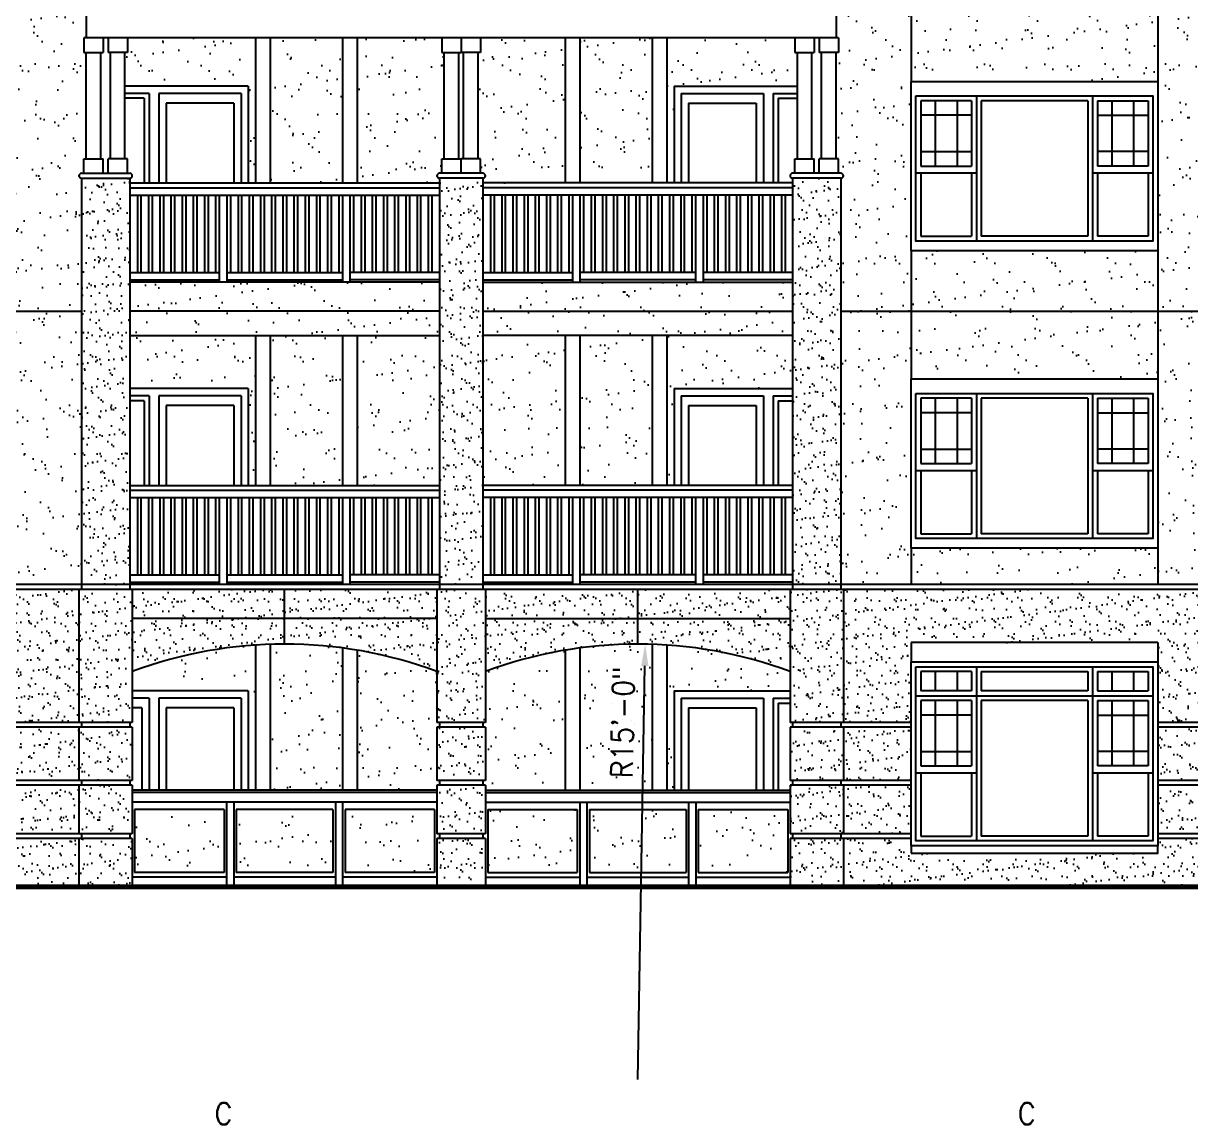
# Model space of a CAD drawing. Header units: inches. Extents: x 495 to 2623, y 393 to 2134.
# Drawn here: x 1364.3 to 1846.9, y 406.7 to 862 of the extents above; entities that cross this region are included whole.
import ezdxf

# ---------------------------------------------------------------- set-up
doc = ezdxf.new("R2010")
doc.units = ezdxf.units.IN
doc.header["$LTSCALE"] = 0.5
doc.header["$MEASUREMENT"] = 0
for name, color, linetype in [('A-ANNO-DIMS', 7, 'Continuous'), ('A-ANNO-NOTE', 7, 'Continuous'), ('A-DOOR', 3, 'Continuous'), ('A-ELEV', 2, 'Continuous'), ('A-ELEV-OTLN', 5, 'Continuous'), ('A-ELEV-PATT', 8, 'Continuous'), ('A-GLAZ-FULL', 3, 'Continuous')]:
    doc.layers.add(name, color=color, linetype=linetype)
doc.styles.add('NOTE', font='romans.shx', dxfattribs={"width": 0.9})
doc.dimstyles.new('STANDARD-96', dxfattribs={"dimscale": 96, "dimtxt": 0.09375, "dimasz": 0.09375, "dimexe": 0.0625, "dimexo": 0.0625, "dimgap": 0.03125, "dimtad": 1, "dimdec": 4, "dimzin": 3, "dimdsep": 46, "dimlunit": 4, "dimtxsty": 'NOTE', "dimcen": 0, "dimadec": 0, "dimazin": 0, "dimtfac": 0.7, "dimtdec": 4, "dimtmove": 2, "dimatfit": 3, "dimfxl": 0, "dimfrac": 1, "dimtolj": 1, "dimtzin": 0, "dimarcsym": 0})

# ---------------------------------------------------------------- blocks, each defined once
blk = doc.blocks.new('*D2')
at = {"layer": 'A-ANNO-DIMS', "color": 0, "lineweight": -2}
blk.add_line((1618.31, 425.35), (1621.22, 596.33), dxfattribs=at)
at = {"layer": 'A-ANNO-DIMS', "color": 0}
blk.add_solid([(1619.72, 596.35), (1622.72, 596.3), (1621.37, 605.33)], dxfattribs=at)
at = {"layer": 'DEFPOINTS', "color": 0}
for p in [(1621.37, 605.33), (1618.31, 425.35)]:
    blk.add_point(p, dxfattribs=at)
at = {"layer": 'A-ANNO-DIMS', "color": 0, "insert": (1612.07, 572.99), "char_height": 9, "attachment_point": 5, "rotation": 89.0248, "style": 'NOTE'}
blk.add_mtext('\\A1;R15\'-0"', dxfattribs=at)

msp = doc.modelspace()

# ---------------------------------------------------------------- hatches: boundary and pattern name
at = {"layer": 'A-ELEV-PATT'}
h = msp.add_hatch(dxfattribs=at)
h.set_pattern_fill('AR-SAND', color=256, scale=8, style=0)
h.paths.add_polyline_path([(1257.30977, 837.9665), (1257.30977, 867.9665), (1221.30977, 867.9665), (1221.30977, 742.9665), (1257.30977, 742.9665), (1257.30977, 767.9665)])
h.paths.add_polyline_path([(1359.30977, 867.9665), (1257.30977, 867.9665), (1257.30977, 837.9665), (1359.30977, 837.9665)])
h.paths.add_polyline_path([(1390.30977, 849.9665), (1389.30977, 849.9665), (1389.30977, 855.9665), (1390.30977, 855.9665), (1390.30977, 867.9665), (1359.30977, 867.9665), (1359.30977, 837.9665), (1359.30977, 767.9665), (1359.30977, 742.9665), (1388.30977, 742.9665), (1388.30977, 797.9665, -1), (1388.30977, 799.9665), (1389.30977, 799.9665), (1389.30977, 805.9665), (1390.30977, 805.9665)])
h.paths.add_polyline_path([(1359.30977, 767.9665), (1257.30977, 767.9665), (1257.30977, 742.9665), (1359.30977, 742.9665)])
h = msp.add_hatch(dxfattribs=at)
h.set_pattern_fill('AR-SAND', color=256, scale=8, style=0)
h.paths.add_polyline_path([(1863.30977, 867.9665), (1833.30977, 867.9665), (1833.30977, 837.9665), (1833.30977, 767.9665), (1833.30977, 742.9665), (1863.30977, 742.9665)])
h.paths.add_polyline_path([(1833.30977, 767.9665), (1731.30977, 767.9665), (1731.30977, 742.9665), (1833.30977, 742.9665)])
h.paths.add_polyline_path([(1731.30977, 767.9665), (1731.30977, 837.9665), (1731.30977, 867.9665), (1700.30977, 867.9665), (1700.30977, 855.9665), (1701.30977, 855.9665), (1701.30977, 849.9665), (1700.30977, 849.9665), (1700.30977, 805.9665), (1701.30977, 805.9665), (1701.30977, 799.9665), (1702.30977, 799.9665, -1), (1702.30977, 797.9665), (1702.30977, 742.9665), (1731.30977, 742.9665)])
h.paths.add_polyline_path([(1833.30977, 867.9665), (1731.30977, 867.9665), (1731.30977, 837.9665), (1833.30977, 837.9665)])
h = msp.add_hatch(dxfattribs=at)
h.set_pattern_fill('AR-SAND', color=256, scale=8, style=0)
h.paths.add_polyline_path([(1460.30977, 855.9665), (1407.30977, 855.9665), (1407.30977, 849.9665), (1406.30977, 849.9665), (1406.30977, 835.9665), (1457.30977, 835.9665), (1457.30977, 795.9665), (1460.30977, 795.9665)])
h.paths.add_polyline_path([(1496.30977, 855.9665), (1466.30977, 855.9665), (1466.30977, 795.9665), (1496.30977, 795.9665)])
h.paths.add_polyline_path([(1538.30977, 849.9665), (1537.30977, 849.9665), (1537.30977, 855.9665), (1502.30977, 855.9665), (1502.30977, 795.9665), (1536.30977, 795.9665), (1536.30977, 797.9665, -1), (1536.30977, 799.9665), (1537.30977, 799.9665), (1537.30977, 805.9665), (1538.30977, 805.9665)])
h = msp.add_hatch(dxfattribs=at)
h.set_pattern_fill('AR-SAND', color=256, scale=8, style=0)
h.paths.add_polyline_path([(1588.30977, 855.9665), (1553.30977, 855.9665), (1553.30977, 849.9665), (1552.30977, 849.9665), (1552.30977, 805.9665), (1553.30977, 805.9665), (1553.30977, 799.9665), (1554.30977, 799.9665, -1), (1554.30977, 797.9665), (1554.30977, 795.9665), (1588.30977, 795.9665)])
h.paths.add_polyline_path([(1624.30977, 855.9665), (1594.30977, 855.9665), (1594.30977, 795.9665), (1624.30977, 795.9665)])
h.paths.add_polyline_path([(1683.30977, 855.9665), (1630.30977, 855.9665), (1630.30977, 795.9665), (1633.30977, 795.9665), (1633.30977, 835.9665), (1684.30977, 835.9665), (1684.30977, 849.9665), (1683.30977, 849.9665)])
h = msp.add_hatch(dxfattribs=at)
h.set_pattern_fill('AR-SAND', color=256, scale=4, style=0)
h.paths.add_polyline_path([(1408.30977, 797.9665), (1388.30977, 797.9665), (1388.30977, 629.9665), (1408.30977, 629.9665)])
h = msp.add_hatch(dxfattribs=at)
h.set_pattern_fill('AR-SAND', color=256, scale=4, style=0)
h.paths.add_polyline_path([(1554.30977, 797.9665), (1536.30977, 797.9665), (1536.30977, 629.9665), (1554.30977, 629.9665)])
h = msp.add_hatch(dxfattribs=at)
h.set_pattern_fill('AR-SAND', color=256, scale=4, style=0)
h.paths.add_polyline_path([(1702.30977, 797.9665), (1682.30977, 797.9665), (1682.30977, 629.9665), (1702.30977, 629.9665)])
h = msp.add_hatch(dxfattribs=at)
h.set_pattern_fill('AR-SAND', color=256, scale=8, style=0)
h.paths.add_polyline_path([(1536.30977, 742.9665), (1408.30977, 742.9665), (1408.30977, 732.9665), (1536.30977, 732.9665)])
h.paths.add_polyline_path([(1536.30977, 754.9665), (1408.30977, 754.9665), (1408.30977, 742.9665), (1536.30977, 742.9665)])
h = msp.add_hatch(dxfattribs=at)
h.set_pattern_fill('AR-SAND', color=256, scale=8, style=0)
h.paths.add_polyline_path([(1682.30977, 742.9665), (1554.30977, 742.9665), (1554.30977, 732.9665), (1682.30977, 732.9665)])
h.paths.add_polyline_path([(1682.30977, 754.9665), (1554.30977, 754.9665), (1554.30977, 742.9665), (1682.30977, 742.9665)])
h = msp.add_hatch(dxfattribs=at)
h.set_pattern_fill('AR-SAND', color=256, scale=8, style=0)
h.paths.add_polyline_path([(1257.30977, 742.9665), (1221.30977, 742.9665), (1221.30977, 644.9665), (1235.30977, 644.9665, -1), (1235.30977, 640.9665), (1235.30977, 629.9665), (1257.30977, 629.9665), (1257.30977, 644.9665), (1257.30977, 714.9665)])
h.paths.add_polyline_path([(1359.30977, 742.9665), (1257.30977, 742.9665), (1257.30977, 714.9665), (1359.30977, 714.9665)])
h.paths.add_polyline_path([(1359.30977, 644.9665), (1257.30977, 644.9665), (1257.30977, 629.9665), (1359.30977, 629.9665)])
h.paths.add_polyline_path([(1388.30977, 742.9665), (1359.30977, 742.9665), (1359.30977, 714.9665), (1359.30977, 644.9665), (1359.30977, 629.9665), (1388.30977, 629.9665)])
h = msp.add_hatch(dxfattribs=at)
h.set_pattern_fill('AR-SAND', color=256, scale=8, style=0)
h.paths.add_polyline_path([(1731.30977, 714.9665), (1731.30977, 742.9665), (1702.30977, 742.9665), (1702.30977, 629.9665), (1731.30977, 629.9665), (1731.30977, 644.9665)])
h.paths.add_polyline_path([(1833.30977, 644.9665), (1731.30977, 644.9665), (1731.30977, 629.9665), (1833.30977, 629.9665)])
h.paths.add_polyline_path([(1833.30977, 742.9665), (1731.30977, 742.9665), (1731.30977, 714.9665), (1833.30977, 714.9665)])
h.paths.add_polyline_path([(1863.30977, 742.9665), (1833.30977, 742.9665), (1833.30977, 714.9665), (1833.30977, 644.9665), (1833.30977, 629.9665), (1855.30977, 629.9665), (1855.30977, 640.9665, -1), (1855.30977, 644.9665), (1863.30977, 644.9665)])
h = msp.add_hatch(dxfattribs=at)
h.set_pattern_fill('AR-SAND', color=256, scale=8, style=0)
h.paths.add_polyline_path([(1460.30977, 732.9665), (1408.30977, 732.9665), (1408.30977, 710.9665), (1457.30977, 710.9665), (1457.30977, 670.9665), (1460.30977, 670.9665)])
h = msp.add_hatch(dxfattribs=at)
h.set_pattern_fill('AR-SAND', color=256, scale=8, style=0)
h.paths.add_polyline_path([(1496.30977, 732.9665), (1466.30977, 732.9665), (1466.30977, 670.9665), (1496.30977, 670.9665)])
h.paths.add_polyline_path([(1536.30977, 732.9665), (1502.30977, 732.9665), (1502.30977, 670.9665), (1536.30977, 670.9665)])
h = msp.add_hatch(dxfattribs=at)
h.set_pattern_fill('AR-SAND', color=256, scale=8, style=0)
h.paths.add_polyline_path([(1588.30977, 732.9665), (1554.30977, 732.9665), (1554.30977, 670.9665), (1588.30977, 670.9665)])
h.paths.add_polyline_path([(1624.30977, 732.9665), (1594.30977, 732.9665), (1594.30977, 670.9665), (1624.30977, 670.9665)])
h.paths.add_polyline_path([(1682.30977, 732.9665), (1630.30977, 732.9665), (1630.30977, 670.9665), (1633.30977, 670.9665), (1633.30977, 710.9665), (1682.30977, 710.9665)])
h = msp.add_hatch(dxfattribs=at)
h.set_pattern_fill('AR-SAND', color=256, scale=4, style=0)
h.paths.add_polyline_path([(1387.30977, 524.9665), (1359.30977, 524.9665), (1359.30977, 521.9665), (1359.30977, 518.9665), (1257.30977, 518.9665), (1257.30977, 521.9665), (1257.30977, 524.9665), (1235.30977, 524.9665), (1235.30977, 504.9665), (1387.30977, 504.9665)])
h.paths.add_polyline_path([(1257.30977, 546.9665), (1235.30977, 546.9665), (1235.30977, 526.9665), (1257.30977, 526.9665)])
h.paths.add_polyline_path([(1257.30977, 570.9665), (1235.30977, 570.9665), (1235.30977, 548.9665), (1257.30977, 548.9665)])
h.paths.add_polyline_path([(1257.30977, 597.9665), (1257.30977, 605.9665), (1359.30977, 605.9665), (1359.30977, 597.9665), (1359.30977, 572.9665), (1387.30977, 572.9665), (1387.30977, 627.9665), (1235.30977, 627.9665), (1235.30977, 572.9665), (1257.30977, 572.9665)])
h.paths.add_polyline_path([(1387.30977, 570.9665), (1359.30977, 570.9665), (1359.30977, 548.9665), (1387.30977, 548.9665)])
h.paths.add_polyline_path([(1387.30977, 546.9665), (1359.30977, 546.9665), (1359.30977, 526.9665), (1387.30977, 526.9665)])
h = msp.add_hatch(dxfattribs=at)
h.set_pattern_fill('AR-SAND', color=256, scale=4, style=0)
h.paths.add_polyline_path([(1409.30977, 627.9665), (1387.30977, 627.9665), (1387.30977, 572.9665), (1409.30977, 572.9665)])
h.paths.add_polyline_path([(1409.30977, 570.9665), (1387.30977, 570.9665), (1387.30977, 548.9665), (1409.30977, 548.9665)])
h.paths.add_polyline_path([(1409.30977, 546.9665), (1387.30977, 546.9665), (1387.30977, 526.9665), (1409.30977, 526.9665)])
h.paths.add_polyline_path([(1409.30977, 524.9665), (1387.30977, 524.9665), (1387.30977, 504.9665), (1409.30977, 504.9665)])
h = msp.add_hatch(dxfattribs=at)
h.set_pattern_fill('AR-SAND', color=256, scale=4, style=0)
h.paths.add_polyline_path([(1535.30977, 627.9665), (1472.30977, 627.9665), (1472.30977, 615.9665), (1535.30977, 615.9665)])
h.paths.add_polyline_path([(1535.30977, 615.9665), (1472.30977, 615.9665), (1472.30977, 605.35156, -0.089631654), (1535.30977, 593.9665)])
h.paths.add_polyline_path([(1472.30977, 615.9665), (1409.30977, 615.9665), (1409.30977, 593.9665, -0.089631654), (1472.30977, 605.35156)])
h.paths.add_polyline_path([(1472.30977, 627.9665), (1409.30977, 627.9665), (1409.30977, 615.9665), (1472.30977, 615.9665)])
h = msp.add_hatch(dxfattribs=at)
h.set_pattern_fill('AR-SAND', color=256, scale=4, style=0)
h.paths.add_polyline_path([(1555.30977, 627.9665), (1535.30977, 627.9665), (1535.30977, 572.9665), (1555.30977, 572.9665)])
h.paths.add_polyline_path([(1555.30977, 570.9665), (1535.30977, 570.9665), (1535.30977, 548.9665), (1555.30977, 548.9665)])
h.paths.add_polyline_path([(1555.30977, 546.9665), (1535.30977, 546.9665), (1535.30977, 526.9665), (1555.30977, 526.9665)])
h.paths.add_polyline_path([(1555.30977, 524.9665), (1535.30977, 524.9665), (1535.30977, 504.9665), (1555.30977, 504.9665)])
h = msp.add_hatch(dxfattribs=at)
h.set_pattern_fill('AR-SAND', color=256, scale=4, style=0)
h.paths.add_polyline_path([(1681.30977, 615.9665), (1618.30977, 615.9665), (1618.30977, 605.35156, -0.089631654), (1681.30977, 593.9665)])
h.paths.add_polyline_path([(1681.30977, 627.9665), (1618.30977, 627.9665), (1618.30977, 615.9665), (1681.30977, 615.9665)])
h.paths.add_polyline_path([(1618.30977, 627.9665), (1555.30977, 627.9665), (1555.30977, 615.9665), (1618.30977, 615.9665)])
h.paths.add_polyline_path([(1618.30977, 615.9665), (1555.30977, 615.9665), (1555.30977, 593.9665, -0.089631654), (1618.30977, 605.35156)])
h = msp.add_hatch(dxfattribs=at)
h.set_pattern_fill('AR-SAND', color=256, scale=4, style=0)
h.paths.add_polyline_path([(1703.30977, 627.9665), (1681.30977, 627.9665), (1681.30977, 572.9665), (1703.30977, 572.9665)])
h.paths.add_polyline_path([(1703.30977, 570.9665), (1681.30977, 570.9665), (1681.30977, 548.9665), (1703.30977, 548.9665)])
h.paths.add_polyline_path([(1703.30977, 546.9665), (1681.30977, 546.9665), (1681.30977, 526.9665), (1703.30977, 526.9665)])
h.paths.add_polyline_path([(1703.30977, 524.9665), (1681.30977, 524.9665), (1681.30977, 504.9665), (1703.30977, 504.9665)])
h = msp.add_hatch(dxfattribs=at)
h.set_pattern_fill('AR-SAND', color=256, scale=4, style=0)
h.paths.add_polyline_path([(1855.30977, 524.9665), (1833.30977, 524.9665), (1833.30977, 521.9665), (1833.30977, 518.9665), (1731.30977, 518.9665), (1731.30977, 521.9665), (1731.30977, 524.9665), (1703.30977, 524.9665), (1703.30977, 504.9665), (1855.30977, 504.9665)])
h.paths.add_polyline_path([(1855.30977, 546.9665), (1833.30977, 546.9665), (1833.30977, 526.9665), (1855.30977, 526.9665)])
h.paths.add_polyline_path([(1855.30977, 570.9665), (1833.30977, 570.9665), (1833.30977, 548.9665), (1855.30977, 548.9665)])
h.paths.add_polyline_path([(1855.30977, 627.9665), (1703.30977, 627.9665), (1703.30977, 572.9665), (1731.30977, 572.9665), (1731.30977, 597.9665), (1731.30977, 605.9665), (1833.30977, 605.9665), (1833.30977, 597.9665), (1833.30977, 572.9665), (1855.30977, 572.9665)])
h.paths.add_polyline_path([(1731.30977, 570.9665), (1703.30977, 570.9665), (1703.30977, 548.9665), (1731.30977, 548.9665)])
h.paths.add_polyline_path([(1731.30977, 546.9665), (1703.30977, 546.9665), (1703.30977, 526.9665), (1731.30977, 526.9665)])
h = msp.add_hatch(dxfattribs=at)
h.set_pattern_fill('AR-SAND', color=256, scale=8, style=0)
h.paths.add_polyline_path([(1460.30977, 604.95111, 0.072842163), (1409.30977, 593.9665), (1409.30977, 585.9665), (1457.30977, 585.9665), (1457.30977, 544.9665), (1460.30977, 544.9665)])
h = msp.add_hatch(dxfattribs=at)
h.set_pattern_fill('AR-SAND', color=256, scale=8, style=0)
h.paths.add_polyline_path([(1496.30977, 603.74438, 0.04179208), (1466.30977, 605.25153), (1466.30977, 544.9665), (1496.30977, 544.9665)])
h.paths.add_polyline_path([(1535.30977, 593.9665, 0.047566582), (1502.30977, 602.83395), (1502.30977, 544.9665), (1535.30977, 544.9665), (1535.30977, 546.9665), (1536.30977, 546.9665), (1536.30977, 548.9665), (1535.30977, 548.9665), (1535.30977, 570.9665), (1536.30977, 570.9665), (1536.30977, 572.9665), (1535.30977, 572.9665)])
h = msp.add_hatch(dxfattribs=at)
h.set_pattern_fill('AR-SAND', color=256, scale=8, style=0)
h.paths.add_polyline_path([(1588.30977, 602.83395, 0.047566582), (1555.30977, 593.9665), (1555.30977, 572.9665), (1554.30977, 572.9665), (1554.30977, 570.9665), (1555.30977, 570.9665), (1555.30977, 548.9665), (1554.30977, 548.9665), (1554.30977, 546.9665), (1555.30977, 546.9665), (1555.30977, 544.9665), (1588.30977, 544.9665)])
h.paths.add_polyline_path([(1624.30977, 605.25153, 0.04179208), (1594.30977, 603.74438), (1594.30977, 544.9665), (1624.30977, 544.9665)])
h.paths.add_polyline_path([(1681.30977, 593.9665, 0.072842163), (1630.30977, 604.95111), (1630.30977, 544.9665), (1633.30977, 544.9665), (1633.30977, 585.9665), (1681.30977, 585.9665)])
h.paths.add_polyline_path([(1604.01829, 546.76656), (1604.91544, 599.47321), (1620.12753, 599.21428), (1619.23037, 546.50762)], flags=24)
h = msp.add_hatch(dxfattribs=at)
h.set_pattern_fill('AR-SAND', color=256, scale=8, style=0)
h.paths.add_polyline_path([(1534.30977, 536.9665), (1497.30977, 536.9665), (1497.30977, 510.9665), (1534.30977, 510.9665)])
h.paths.add_polyline_path([(1492.30977, 536.9665), (1452.30977, 536.9665), (1452.30977, 510.9665), (1492.30977, 510.9665)])
h.paths.add_polyline_path([(1447.30977, 536.9665), (1410.30977, 536.9665), (1410.30977, 510.9665), (1447.30977, 510.9665)])
h = msp.add_hatch(dxfattribs=at)
h.set_pattern_fill('AR-SAND', color=256, scale=8, style=0)
h.paths.add_polyline_path([(1593.30977, 536.9665), (1556.30977, 536.9665), (1556.30977, 510.9665), (1593.30977, 510.9665)])
h.paths.add_polyline_path([(1638.30977, 536.9665), (1598.30977, 536.9665), (1598.30977, 510.9665), (1638.30977, 510.9665)])
h.paths.add_polyline_path([(1680.30977, 536.9665), (1643.30977, 536.9665), (1643.30977, 510.9665), (1680.30977, 510.9665)])

# ---------------------------------------------------------------- linework, layer by layer
at = {"layer": 'A-DOOR'}
for p, q in [((1457.30977, 835.9665), (1406.30977, 835.9665)), ((1457.30977, 835.9665), (1457.30977, 795.9665)), ((1633.30977, 835.9665), (1633.30977, 795.9665)), ((1633.30977, 835.9665), (1684.30977, 835.9665)), ((1416.30977, 832.9665), (1406.30977, 832.9665)), ((1414.30977, 830.9665), (1406.30977, 830.9665)), ((1414.30977, 830.9665), (1414.30977, 795.9665)), ((1416.30977, 832.9665), (1416.30977, 795.9665)), ((1454.30977, 832.9665), (1420.30977, 832.9665)), ((1420.30977, 832.9665), (1420.30977, 795.9665)), ((1454.30977, 832.9665), (1454.30977, 795.9665)), ((1636.30977, 832.9665), (1636.30977, 795.9665)), ((1636.30977, 832.9665), (1670.30977, 832.9665)), ((1670.30977, 832.9665), (1670.30977, 795.9665)), ((1674.30977, 832.9665), (1684.30977, 832.9665)), ((1674.30977, 832.9665), (1674.30977, 795.9665)), ((1676.30977, 830.9665), (1676.30977, 795.9665)), ((1676.30977, 830.9665), (1684.30977, 830.9665)), ((1451.30977, 828.9665), (1423.30977, 828.9665)), ((1423.30977, 828.9665), (1423.30977, 795.9665)), ((1451.30977, 828.9665), (1451.30977, 795.9665)), ((1639.30977, 828.9665), (1639.30977, 795.9665)), ((1639.30977, 828.9665), (1667.30977, 828.9665)), ((1667.30977, 828.9665), (1667.30977, 795.9665)), ((1457.30977, 710.9665), (1408.30977, 710.9665)), ((1457.30977, 710.9665), (1457.30977, 670.9665)), ((1633.30977, 710.9665), (1682.30977, 710.9665)), ((1633.30977, 710.9665), (1633.30977, 670.9665)), ((1416.30977, 707.9665), (1408.30977, 707.9665)), ((1414.30977, 705.9665), (1408.30977, 705.9665)), ((1414.30977, 705.9665), (1414.30977, 670.9665)), ((1416.30977, 707.9665), (1416.30977, 670.9665)), ((1420.30977, 707.9665), (1420.30977, 670.9665)), ((1454.30977, 707.9665), (1420.30977, 707.9665)), ((1454.30977, 707.9665), (1454.30977, 670.9665)), ((1636.30977, 707.9665), (1670.30977, 707.9665)), ((1636.30977, 707.9665), (1636.30977, 670.9665)), ((1670.30977, 707.9665), (1670.30977, 670.9665)), ((1674.30977, 707.9665), (1674.30977, 670.9665)), ((1674.30977, 707.9665), (1682.30977, 707.9665)), ((1676.30977, 705.9665), (1682.30977, 705.9665)), ((1676.30977, 705.9665), (1676.30977, 670.9665)), ((1423.30977, 703.9665), (1423.30977, 670.9665)), ((1451.30977, 703.9665), (1423.30977, 703.9665)), ((1451.30977, 703.9665), (1451.30977, 670.9665)), ((1639.30977, 703.9665), (1667.30977, 703.9665)), ((1639.30977, 703.9665), (1639.30977, 670.9665)), ((1667.30977, 703.9665), (1667.30977, 670.9665)), ((1457.30977, 585.9665), (1409.30977, 585.9665)), ((1457.30977, 585.9665), (1457.30977, 544.9665)), ((1633.30977, 585.9665), (1633.30977, 544.9665)), ((1633.30977, 585.9665), (1681.30977, 585.9665)), ((1416.30977, 582.9665), (1409.30977, 582.9665)), ((1416.30977, 582.9665), (1416.30977, 544.9665)), ((1454.30977, 582.9665), (1420.30977, 582.9665)), ((1420.30977, 582.9665), (1420.30977, 544.9665)), ((1454.30977, 582.9665), (1454.30977, 544.9665)), ((1636.30977, 582.9665), (1636.30977, 544.9665)), ((1636.30977, 582.9665), (1670.30977, 582.9665)), ((1670.30977, 582.9665), (1670.30977, 544.9665)), ((1674.30977, 582.9665), (1681.30977, 582.9665)), ((1674.30977, 582.9665), (1674.30977, 544.9665)), ((1676.30977, 580.9665), (1676.30977, 544.9665)), ((1676.30977, 580.9665), (1681.30977, 580.9665)), ((1413.30977, 578.9665), (1409.30977, 578.9665)), ((1413.30977, 578.9665), (1413.30977, 544.9665)), ((1451.30977, 578.9665), (1423.30977, 578.9665)), ((1423.30977, 578.9665), (1423.30977, 544.9665)), ((1451.30977, 578.9665), (1451.30977, 544.9665)), ((1639.30977, 578.9665), (1639.30977, 544.9665)), ((1639.30977, 578.9665), (1667.30977, 578.9665)), ((1667.30977, 578.9665), (1667.30977, 544.9665))]:
    msp.add_line(p, q, dxfattribs=at)
at = {"layer": 'A-ELEV'}
for p, q in [((1731.30977, 888.9665), (1731.30977, 837.9665)), ((1833.30977, 888.9665), (1833.30977, 837.9665)), ((1390.30977, 867.9665), (1390.30977, 855.9665)), ((1700.30977, 867.9665), (1700.30977, 855.9665)), ((1701.30977, 855.9665), (1389.30977, 855.9665)), ((1389.30977, 855.9665), (1389.30977, 849.9665)), ((1397.30977, 855.9665), (1397.30977, 849.9665)), ((1399.30977, 855.9665), (1399.30977, 849.9665)), ((1407.30977, 855.9665), (1407.30977, 849.9665)), ((1460.30977, 855.9665), (1460.30977, 795.9665)), ((1466.30977, 855.9665), (1466.30977, 795.9665)), ((1496.30977, 855.9665), (1496.30977, 795.9665)), ((1502.30977, 855.9665), (1502.30977, 795.9665)), ((1537.30977, 855.9665), (1537.30977, 849.9665)), ((1545.30977, 855.9665), (1545.30977, 849.9665)), ((1545.30977, 855.9665), (1545.30977, 849.9665)), ((1553.30977, 855.9665), (1553.30977, 849.9665)), ((1588.30977, 855.9665), (1588.30977, 795.9665)), ((1594.30977, 855.9665), (1594.30977, 795.9665)), ((1624.30977, 855.9665), (1624.30977, 795.9665)), ((1630.30977, 855.9665), (1630.30977, 795.9665)), ((1683.30977, 855.9665), (1683.30977, 849.9665)), ((1691.30977, 855.9665), (1691.30977, 849.9665)), ((1693.30977, 855.9665), (1693.30977, 849.9665)), ((1701.30977, 855.9665), (1701.30977, 849.9665)), ((1389.30977, 849.9665), (1397.30977, 849.9665)), ((1390.30977, 805.9665), (1390.30977, 849.9665)), ((1396.30977, 805.9665), (1396.30977, 849.9665)), ((1407.30977, 849.9665), (1399.30977, 849.9665)), ((1400.30977, 805.9665), (1400.30977, 849.9665)), ((1406.30977, 805.9665), (1406.30977, 849.9665)), ((1537.30977, 849.9665), (1545.30977, 849.9665)), ((1538.30977, 805.9665), (1538.30977, 849.9665)), ((1544.30977, 805.9665), (1544.30977, 849.9665)), ((1553.30977, 849.9665), (1545.30977, 849.9665)), ((1546.30977, 805.9665), (1546.30977, 849.9665)), ((1552.30977, 805.9665), (1552.30977, 849.9665)), ((1683.30977, 849.9665), (1691.30977, 849.9665)), ((1684.30977, 805.9665), (1684.30977, 849.9665)), ((1690.30977, 805.9665), (1690.30977, 849.9665)), ((1701.30977, 849.9665), (1693.30977, 849.9665)), ((1694.30977, 805.9665), (1694.30977, 849.9665)), ((1700.30977, 805.9665), (1700.30977, 849.9665)), ((1389.30977, 799.9665), (1389.30977, 805.9665)), ((1389.30977, 805.9665), (1397.30977, 805.9665)), ((1397.30977, 799.9665), (1397.30977, 805.9665)), ((1407.30977, 805.9665), (1399.30977, 805.9665)), ((1399.30977, 799.9665), (1399.30977, 805.9665)), ((1407.30977, 799.9665), (1407.30977, 805.9665)), ((1537.30977, 805.9665), (1545.30977, 805.9665)), ((1537.30977, 799.9665), (1537.30977, 805.9665)), ((1545.30977, 799.9665), (1545.30977, 805.9665)), ((1545.30977, 799.9665), (1545.30977, 805.9665)), ((1553.30977, 805.9665), (1545.30977, 805.9665)), ((1553.30977, 799.9665), (1553.30977, 805.9665)), ((1683.30977, 799.9665), (1683.30977, 805.9665)), ((1683.30977, 805.9665), (1691.30977, 805.9665)), ((1691.30977, 799.9665), (1691.30977, 805.9665)), ((1701.30977, 805.9665), (1693.30977, 805.9665)), ((1693.30977, 799.9665), (1693.30977, 805.9665)), ((1701.30977, 799.9665), (1701.30977, 805.9665)), ((1388.30977, 799.9665), (1408.30977, 799.9665)), ((1388.30977, 797.9665), (1408.30977, 797.9665)), ((1388.30977, 797.9665), (1388.30977, 627.9665)), ((1408.30977, 797.9665), (1408.30977, 627.9665)), ((1554.30977, 799.9665), (1536.30977, 799.9665)), ((1536.30977, 797.9665), (1536.30977, 627.9665)), ((1554.30977, 797.9665), (1536.30977, 797.9665)), ((1554.30977, 797.9665), (1554.30977, 627.9665)), ((1702.30977, 799.9665), (1682.30977, 799.9665)), ((1682.30977, 797.9665), (1682.30977, 627.9665)), ((1702.30977, 797.9665), (1682.30977, 797.9665)), ((1702.30977, 797.9665), (1702.30977, 627.9665)), ((1408.30977, 795.9665), (1536.30977, 795.9665)), ((1408.30977, 793.9665), (1536.30977, 793.9665)), ((1682.30977, 795.9665), (1554.30977, 795.9665)), ((1682.30977, 793.9665), (1554.30977, 793.9665)), ((1408.30977, 790.9665), (1536.30977, 790.9665)), ((1411.43477, 790.9665), (1411.43477, 758.9665)), ((1412.93477, 790.9665), (1412.93477, 758.9665)), ((1416.05977, 790.9665), (1416.05977, 758.9665)), ((1417.55977, 790.9665), (1417.55977, 758.9665)), ((1420.68477, 790.9665), (1420.68477, 758.9665)), ((1422.18477, 790.9665), (1422.18477, 758.9665)), ((1425.30977, 790.9665), (1425.30977, 758.9665)), ((1426.80977, 790.9665), (1426.80977, 758.9665)), ((1429.93477, 790.9665), (1429.93477, 758.9665)), ((1431.43477, 790.9665), (1431.43477, 758.9665)), ((1434.55977, 790.9665), (1434.55977, 758.9665)), ((1436.05977, 790.9665), (1436.05977, 758.9665)), ((1439.18477, 790.9665), (1439.18477, 758.9665)), ((1440.68477, 790.9665), (1440.68477, 758.9665)), ((1443.80977, 790.9665), (1443.80977, 758.9665)), ((1445.30977, 790.9665), (1445.30977, 754.9665)), ((1448.43477, 790.9665), (1448.43477, 754.9665)), ((1449.93477, 790.9665), (1449.93477, 758.9665)), ((1453.05977, 790.9665), (1453.05977, 758.9665)), ((1454.55977, 790.9665), (1454.55977, 758.9665)), ((1457.68477, 790.9665), (1457.68477, 758.9665)), ((1459.18477, 790.9665), (1459.18477, 758.9665)), ((1462.30977, 790.9665), (1462.30977, 758.9665)), ((1463.80977, 790.9665), (1463.80977, 758.9665)), ((1466.93477, 790.9665), (1466.93477, 758.9665)), ((1468.43477, 790.9665), (1468.43477, 758.9665)), ((1471.55977, 790.9665), (1471.55977, 758.9665)), ((1473.05977, 790.9665), (1473.05977, 758.9665)), ((1476.18477, 790.9665), (1476.18477, 758.9665)), ((1477.68477, 790.9665), (1477.68477, 758.9665)), ((1480.80977, 790.9665), (1480.80977, 758.9665)), ((1482.30977, 790.9665), (1482.30977, 758.9665)), ((1485.43477, 790.9665), (1485.43477, 758.9665)), ((1486.93477, 790.9665), (1486.93477, 758.9665)), ((1490.05977, 790.9665), (1490.05977, 758.9665)), ((1491.55977, 790.9665), (1491.55977, 758.9665)), ((1494.68477, 790.9665), (1494.68477, 758.9665)), ((1496.18477, 790.9665), (1496.18477, 754.9665)), ((1499.30977, 790.9665), (1499.30977, 754.9665)), ((1500.80977, 790.9665), (1500.80977, 758.9665)), ((1503.93477, 790.9665), (1503.93477, 758.9665)), ((1505.43477, 790.9665), (1505.43477, 758.9665)), ((1508.55977, 790.9665), (1508.55977, 758.9665)), ((1510.05977, 790.9665), (1510.05977, 758.9665)), ((1513.18477, 790.9665), (1513.18477, 758.9665)), ((1514.68477, 790.9665), (1514.68477, 758.9665)), ((1517.80977, 790.9665), (1517.80977, 758.9665)), ((1519.30977, 790.9665), (1519.30977, 758.9665)), ((1522.43477, 790.9665), (1522.43477, 758.9665)), ((1523.93477, 790.9665), (1523.93477, 758.9665)), ((1527.05977, 790.9665), (1527.05977, 758.9665)), ((1528.55977, 790.9665), (1528.55977, 758.9665)), ((1531.68477, 790.9665), (1531.68477, 758.9665)), ((1533.18477, 790.9665), (1533.18477, 758.9665)), ((1682.30977, 790.9665), (1554.30977, 790.9665)), ((1557.43477, 790.9665), (1557.43477, 758.9665)), ((1558.93477, 790.9665), (1558.93477, 758.9665)), ((1562.05977, 790.9665), (1562.05977, 758.9665)), ((1563.55977, 790.9665), (1563.55977, 758.9665)), ((1566.68477, 790.9665), (1566.68477, 758.9665)), ((1568.18477, 790.9665), (1568.18477, 758.9665)), ((1571.30977, 790.9665), (1571.30977, 758.9665)), ((1572.80977, 790.9665), (1572.80977, 758.9665)), ((1575.93477, 790.9665), (1575.93477, 758.9665)), ((1577.43477, 790.9665), (1577.43477, 758.9665)), ((1580.55977, 790.9665), (1580.55977, 758.9665)), ((1582.05977, 790.9665), (1582.05977, 758.9665)), ((1585.18477, 790.9665), (1585.18477, 758.9665)), ((1586.68477, 790.9665), (1586.68477, 758.9665)), ((1589.80977, 790.9665), (1589.80977, 758.9665)), ((1591.30977, 790.9665), (1591.30977, 754.9665)), ((1594.43477, 790.9665), (1594.43477, 754.9665)), ((1595.93477, 790.9665), (1595.93477, 758.9665)), ((1599.05977, 790.9665), (1599.05977, 758.9665)), ((1600.55977, 790.9665), (1600.55977, 758.9665)), ((1603.68477, 790.9665), (1603.68477, 758.9665)), ((1605.18477, 790.9665), (1605.18477, 758.9665)), ((1608.30977, 790.9665), (1608.30977, 758.9665)), ((1609.80977, 790.9665), (1609.80977, 758.9665)), ((1612.93477, 790.9665), (1612.93477, 758.9665)), ((1614.43477, 790.9665), (1614.43477, 758.9665)), ((1617.55977, 790.9665), (1617.55977, 758.9665)), ((1619.05977, 790.9665), (1619.05977, 758.9665)), ((1622.18477, 790.9665), (1622.18477, 758.9665)), ((1623.68477, 790.9665), (1623.68477, 758.9665)), ((1626.80977, 790.9665), (1626.80977, 758.9665)), ((1628.30977, 790.9665), (1628.30977, 758.9665)), ((1631.43477, 790.9665), (1631.43477, 758.9665)), ((1632.93477, 790.9665), (1632.93477, 758.9665)), ((1636.05977, 790.9665), (1636.05977, 758.9665)), ((1637.55977, 790.9665), (1637.55977, 758.9665)), ((1640.68477, 790.9665), (1640.68477, 758.9665)), ((1642.18477, 790.9665), (1642.18477, 754.9665)), ((1645.30977, 790.9665), (1645.30977, 754.9665)), ((1646.80977, 790.9665), (1646.80977, 758.9665)), ((1649.93477, 790.9665), (1649.93477, 758.9665)), ((1651.43477, 790.9665), (1651.43477, 758.9665)), ((1654.55977, 790.9665), (1654.55977, 758.9665)), ((1656.05977, 790.9665), (1656.05977, 758.9665)), ((1659.18477, 790.9665), (1659.18477, 758.9665)), ((1660.68477, 790.9665), (1660.68477, 758.9665)), ((1663.80977, 790.9665), (1663.80977, 758.9665)), ((1665.30977, 790.9665), (1665.30977, 758.9665)), ((1668.43477, 790.9665), (1668.43477, 758.9665)), ((1669.93477, 790.9665), (1669.93477, 758.9665)), ((1673.05977, 790.9665), (1673.05977, 758.9665)), ((1674.55977, 790.9665), (1674.55977, 758.9665)), ((1677.68477, 790.9665), (1677.68477, 758.9665)), ((1679.18477, 790.9665), (1679.18477, 758.9665)), ((1731.30977, 767.9665), (1731.30977, 714.9665)), ((1833.30977, 767.9665), (1833.30977, 714.9665)), ((1408.30977, 758.9665), (1445.30977, 758.9665)), ((1448.43477, 758.9665), (1496.18477, 758.9665)), ((1536.30977, 758.9665), (1499.30977, 758.9665)), ((1554.30977, 758.9665), (1591.30977, 758.9665)), ((1642.18477, 758.9665), (1594.43477, 758.9665)), ((1682.30977, 758.9665), (1645.30977, 758.9665)), ((1408.30977, 755.9665), (1445.30977, 755.9665)), ((1536.30977, 754.9665), (1408.30977, 754.9665)), ((1448.43477, 755.9665), (1496.18477, 755.9665)), ((1536.30977, 755.9665), (1499.30977, 755.9665)), ((1554.30977, 755.9665), (1591.30977, 755.9665)), ((1554.30977, 754.9665), (1682.30977, 754.9665)), ((1642.18477, 755.9665), (1594.43477, 755.9665)), ((1682.30977, 755.9665), (1645.30977, 755.9665)), ((1221.30977, 742.9665), (1388.30977, 742.9665)), ((1536.30977, 742.9665), (1408.30977, 742.9665)), ((1554.30977, 742.9665), (1682.30977, 742.9665)), ((1702.30977, 742.9665), (1869.30977, 742.9665)), ((1408.30977, 732.9665), (1536.30977, 732.9665)), ((1460.30977, 732.9665), (1460.30977, 670.9665)), ((1466.30977, 732.9665), (1466.30977, 670.9665)), ((1496.30977, 732.9665), (1496.30977, 670.9665)), ((1502.30977, 732.9665), (1502.30977, 670.9665)), ((1682.30977, 732.9665), (1554.30977, 732.9665)), ((1588.30977, 732.9665), (1588.30977, 670.9665)), ((1594.30977, 732.9665), (1594.30977, 670.9665)), ((1624.30977, 732.9665), (1624.30977, 670.9665)), ((1630.30977, 732.9665), (1630.30977, 670.9665)), ((1408.30977, 670.9665), (1536.30977, 670.9665)), ((1682.30977, 670.9665), (1554.30977, 670.9665)), ((1408.30977, 668.9665), (1536.30977, 668.9665)), ((1408.30977, 665.9665), (1536.30977, 665.9665)), ((1411.43477, 665.9665), (1411.43477, 633.9665)), ((1412.93477, 665.9665), (1412.93477, 633.9665)), ((1416.05977, 665.9665), (1416.05977, 633.9665)), ((1417.55977, 665.9665), (1417.55977, 633.9665)), ((1420.68477, 665.9665), (1420.68477, 633.9665)), ((1422.18477, 665.9665), (1422.18477, 633.9665)), ((1425.30977, 665.9665), (1425.30977, 633.9665)), ((1426.80977, 665.9665), (1426.80977, 633.9665)), ((1429.93477, 665.9665), (1429.93477, 633.9665)), ((1431.43477, 665.9665), (1431.43477, 633.9665)), ((1434.55977, 665.9665), (1434.55977, 633.9665)), ((1436.05977, 665.9665), (1436.05977, 633.9665)), ((1439.18477, 665.9665), (1439.18477, 633.9665)), ((1440.68477, 665.9665), (1440.68477, 633.9665)), ((1443.80977, 665.9665), (1443.80977, 633.9665)), ((1445.30977, 665.9665), (1445.30977, 629.9665)), ((1448.43477, 665.9665), (1448.43477, 629.9665)), ((1449.93477, 665.9665), (1449.93477, 633.9665)), ((1453.05977, 665.9665), (1453.05977, 633.9665)), ((1454.55977, 665.9665), (1454.55977, 633.9665)), ((1457.68477, 665.9665), (1457.68477, 633.9665)), ((1459.18477, 665.9665), (1459.18477, 633.9665)), ((1462.30977, 665.9665), (1462.30977, 633.9665)), ((1463.80977, 665.9665), (1463.80977, 633.9665)), ((1466.93477, 665.9665), (1466.93477, 633.9665)), ((1468.43477, 665.9665), (1468.43477, 633.9665)), ((1471.55977, 665.9665), (1471.55977, 633.9665)), ((1473.05977, 665.9665), (1473.05977, 633.9665)), ((1476.18477, 665.9665), (1476.18477, 633.9665)), ((1477.68477, 665.9665), (1477.68477, 633.9665)), ((1480.80977, 665.9665), (1480.80977, 633.9665)), ((1482.30977, 665.9665), (1482.30977, 633.9665)), ((1485.43477, 665.9665), (1485.43477, 633.9665)), ((1486.93477, 665.9665), (1486.93477, 633.9665)), ((1490.05977, 665.9665), (1490.05977, 633.9665)), ((1491.55977, 665.9665), (1491.55977, 633.9665)), ((1494.68477, 665.9665), (1494.68477, 633.9665)), ((1496.18477, 665.9665), (1496.18477, 629.9665)), ((1499.30977, 665.9665), (1499.30977, 629.9665)), ((1500.80977, 665.9665), (1500.80977, 633.9665)), ((1503.93477, 665.9665), (1503.93477, 633.9665)), ((1505.43477, 665.9665), (1505.43477, 633.9665)), ((1508.55977, 665.9665), (1508.55977, 633.9665)), ((1510.05977, 665.9665), (1510.05977, 633.9665)), ((1513.18477, 665.9665), (1513.18477, 633.9665)), ((1514.68477, 665.9665), (1514.68477, 633.9665)), ((1517.80977, 665.9665), (1517.80977, 633.9665)), ((1519.30977, 665.9665), (1519.30977, 633.9665)), ((1522.43477, 665.9665), (1522.43477, 633.9665)), ((1523.93477, 665.9665), (1523.93477, 633.9665)), ((1527.05977, 665.9665), (1527.05977, 633.9665)), ((1528.55977, 665.9665), (1528.55977, 633.9665)), ((1531.68477, 665.9665), (1531.68477, 633.9665)), ((1533.18477, 665.9665), (1533.18477, 633.9665)), ((1682.30977, 668.9665), (1554.30977, 668.9665)), ((1682.30977, 665.9665), (1554.30977, 665.9665)), ((1557.43477, 665.9665), (1557.43477, 633.9665)), ((1558.93477, 665.9665), (1558.93477, 633.9665)), ((1562.05977, 665.9665), (1562.05977, 633.9665)), ((1563.55977, 665.9665), (1563.55977, 633.9665)), ((1566.68477, 665.9665), (1566.68477, 633.9665)), ((1568.18477, 665.9665), (1568.18477, 633.9665)), ((1571.30977, 665.9665), (1571.30977, 633.9665)), ((1572.80977, 665.9665), (1572.80977, 633.9665)), ((1575.93477, 665.9665), (1575.93477, 633.9665)), ((1577.43477, 665.9665), (1577.43477, 633.9665)), ((1580.55977, 665.9665), (1580.55977, 633.9665)), ((1582.05977, 665.9665), (1582.05977, 633.9665)), ((1585.18477, 665.9665), (1585.18477, 633.9665)), ((1586.68477, 665.9665), (1586.68477, 633.9665)), ((1589.80977, 665.9665), (1589.80977, 633.9665)), ((1591.30977, 665.9665), (1591.30977, 629.9665)), ((1594.43477, 665.9665), (1594.43477, 629.9665)), ((1595.93477, 665.9665), (1595.93477, 633.9665)), ((1599.05977, 665.9665), (1599.05977, 633.9665)), ((1600.55977, 665.9665), (1600.55977, 633.9665)), ((1603.68477, 665.9665), (1603.68477, 633.9665)), ((1605.18477, 665.9665), (1605.18477, 633.9665)), ((1608.30977, 665.9665), (1608.30977, 633.9665)), ((1609.80977, 665.9665), (1609.80977, 633.9665)), ((1612.93477, 665.9665), (1612.93477, 633.9665)), ((1614.43477, 665.9665), (1614.43477, 633.9665)), ((1617.55977, 665.9665), (1617.55977, 633.9665)), ((1619.05977, 665.9665), (1619.05977, 633.9665)), ((1622.18477, 665.9665), (1622.18477, 633.9665)), ((1623.68477, 665.9665), (1623.68477, 633.9665)), ((1626.80977, 665.9665), (1626.80977, 633.9665)), ((1628.30977, 665.9665), (1628.30977, 633.9665)), ((1631.43477, 665.9665), (1631.43477, 633.9665)), ((1632.93477, 665.9665), (1632.93477, 633.9665)), ((1636.05977, 665.9665), (1636.05977, 633.9665)), ((1637.55977, 665.9665), (1637.55977, 633.9665)), ((1640.68477, 665.9665), (1640.68477, 633.9665)), ((1642.18477, 665.9665), (1642.18477, 629.9665)), ((1645.30977, 665.9665), (1645.30977, 629.9665)), ((1646.80977, 665.9665), (1646.80977, 633.9665)), ((1649.93477, 665.9665), (1649.93477, 633.9665)), ((1651.43477, 665.9665), (1651.43477, 633.9665)), ((1654.55977, 665.9665), (1654.55977, 633.9665)), ((1656.05977, 665.9665), (1656.05977, 633.9665)), ((1659.18477, 665.9665), (1659.18477, 633.9665)), ((1660.68477, 665.9665), (1660.68477, 633.9665)), ((1663.80977, 665.9665), (1663.80977, 633.9665)), ((1665.30977, 665.9665), (1665.30977, 633.9665)), ((1668.43477, 665.9665), (1668.43477, 633.9665)), ((1669.93477, 665.9665), (1669.93477, 633.9665)), ((1673.05977, 665.9665), (1673.05977, 633.9665)), ((1674.55977, 665.9665), (1674.55977, 633.9665)), ((1677.68477, 665.9665), (1677.68477, 633.9665)), ((1679.18477, 665.9665), (1679.18477, 633.9665)), ((1731.30977, 644.9665), (1731.30977, 629.9665)), ((1833.30977, 644.9665), (1833.30977, 629.9665)), ((1408.30977, 633.9665), (1445.30977, 633.9665)), ((1448.43477, 633.9665), (1496.18477, 633.9665)), ((1536.30977, 633.9665), (1499.30977, 633.9665)), ((1554.30977, 633.9665), (1591.30977, 633.9665)), ((1642.18477, 633.9665), (1594.43477, 633.9665)), ((1682.30977, 633.9665), (1645.30977, 633.9665)), ((1871.30977, 627.9665), (1219.30977, 627.9665)), ((1871.30977, 629.9665), (1235.30977, 629.9665)), ((1387.30977, 627.9665), (1387.30977, 572.9665)), ((1408.30977, 630.9665), (1445.30977, 630.9665)), ((1409.30977, 627.9665), (1409.30977, 572.9665)), ((1448.43477, 630.9665), (1496.18477, 630.9665)), ((1472.30977, 605.35156), (1472.30977, 627.9665)), ((1536.30977, 630.9665), (1499.30977, 630.9665)), ((1535.30977, 627.9665), (1535.30977, 572.9665)), ((1554.30977, 630.9665), (1591.30977, 630.9665)), ((1555.30977, 627.9665), (1555.30977, 572.9665)), ((1642.18477, 630.9665), (1594.43477, 630.9665)), ((1618.30977, 605.35156), (1618.30977, 627.9665)), ((1682.30977, 630.9665), (1645.30977, 630.9665)), ((1681.30977, 627.9665), (1681.30977, 572.9665)), ((1703.30977, 627.9665), (1703.30977, 572.9665)), ((1535.30977, 615.9665), (1409.30977, 615.9665)), ((1555.30977, 615.9665), (1681.30977, 615.9665)), ((1460.30977, 604.95111), (1460.30977, 544.9665)), ((1466.30977, 605.25153), (1466.30977, 544.9665)), ((1496.30977, 603.74438), (1496.30977, 544.9665)), ((1594.30977, 603.74438), (1594.30977, 544.9665)), ((1624.30977, 605.25153), (1624.30977, 544.9665)), ((1630.30977, 604.95111), (1630.30977, 544.9665)), ((1833.30977, 605.9665), (1731.30977, 605.9665)), ((1731.30977, 605.9665), (1731.30977, 597.9665)), ((1833.30977, 605.9665), (1833.30977, 597.9665)), ((1502.30977, 602.83395), (1502.30977, 544.9665)), ((1588.30977, 602.83395), (1588.30977, 544.9665)), ((1731.30977, 597.9665), (1833.30977, 597.9665)), ((1409.30977, 572.9665), (1359.30977, 572.9665)), ((1409.30977, 570.9665), (1359.30977, 570.9665)), ((1387.30977, 570.9665), (1387.30977, 548.9665)), ((1388.30977, 572.9665), (1388.30977, 570.9665)), ((1408.30977, 572.9665), (1408.30977, 570.9665)), ((1409.30977, 570.9665), (1409.30977, 548.9665)), ((1555.30977, 572.9665), (1535.30977, 572.9665)), ((1535.30977, 570.9665), (1535.30977, 548.9665)), ((1555.30977, 570.9665), (1535.30977, 570.9665)), ((1536.30977, 572.9665), (1536.30977, 570.9665)), ((1554.30977, 572.9665), (1554.30977, 570.9665)), ((1555.30977, 570.9665), (1555.30977, 548.9665)), ((1731.30977, 572.9665), (1681.30977, 572.9665)), ((1731.30977, 570.9665), (1681.30977, 570.9665)), ((1681.30977, 570.9665), (1681.30977, 548.9665)), ((1682.30977, 572.9665), (1682.30977, 570.9665)), ((1702.30977, 572.9665), (1702.30977, 570.9665)), ((1703.30977, 570.9665), (1703.30977, 548.9665)), ((1871.30977, 572.9665), (1833.30977, 572.9665)), ((1871.30977, 570.9665), (1833.30977, 570.9665)), ((1409.30977, 548.9665), (1359.30977, 548.9665)), ((1409.30977, 546.9665), (1359.30977, 546.9665)), ((1387.30977, 546.9665), (1387.30977, 526.9665)), ((1388.30977, 548.9665), (1388.30977, 546.9665)), ((1408.30977, 548.9665), (1408.30977, 546.9665)), ((1409.30977, 546.9665), (1409.30977, 526.9665)), ((1555.30977, 548.9665), (1535.30977, 548.9665)), ((1535.30977, 546.9665), (1535.30977, 526.9665)), ((1555.30977, 546.9665), (1535.30977, 546.9665)), ((1536.30977, 548.9665), (1536.30977, 546.9665)), ((1554.30977, 548.9665), (1554.30977, 546.9665)), ((1555.30977, 546.9665), (1555.30977, 526.9665)), ((1731.30977, 548.9665), (1681.30977, 548.9665)), ((1731.30977, 546.9665), (1681.30977, 546.9665)), ((1681.30977, 546.9665), (1681.30977, 526.9665)), ((1682.30977, 548.9665), (1682.30977, 546.9665)), ((1702.30977, 548.9665), (1702.30977, 546.9665)), ((1703.30977, 546.9665), (1703.30977, 526.9665)), ((1871.30977, 548.9665), (1833.30977, 548.9665)), ((1871.30977, 546.9665), (1833.30977, 546.9665)), ((1535.30977, 544.9665), (1409.30977, 544.9665)), ((1535.30977, 543.9665), (1409.30977, 543.9665)), ((1555.30977, 544.9665), (1681.30977, 544.9665)), ((1555.30977, 543.9665), (1681.30977, 543.9665)), ((1535.30977, 539.9665), (1409.30977, 539.9665)), ((1410.30977, 536.9665), (1410.30977, 510.9665)), ((1447.30977, 536.9665), (1410.30977, 536.9665)), ((1447.30977, 536.9665), (1447.30977, 510.9665)), ((1448.30977, 539.9665), (1448.30977, 504.9665)), ((1451.30977, 539.9665), (1451.30977, 504.9665)), ((1452.30977, 536.9665), (1452.30977, 510.9665)), ((1492.30977, 536.9665), (1452.30977, 536.9665)), ((1492.30977, 536.9665), (1492.30977, 510.9665)), ((1493.30977, 539.9665), (1493.30977, 504.9665)), ((1496.30977, 539.9665), (1496.30977, 504.9665)), ((1534.30977, 536.9665), (1497.30977, 536.9665)), ((1497.30977, 536.9665), (1497.30977, 510.9665)), ((1534.30977, 536.9665), (1534.30977, 510.9665)), ((1555.30977, 539.9665), (1681.30977, 539.9665)), ((1556.30977, 536.9665), (1556.30977, 510.9665)), ((1556.30977, 536.9665), (1593.30977, 536.9665)), ((1593.30977, 536.9665), (1593.30977, 510.9665)), ((1594.30977, 539.9665), (1594.30977, 504.9665)), ((1597.30977, 539.9665), (1597.30977, 504.9665)), ((1598.30977, 536.9665), (1638.30977, 536.9665)), ((1598.30977, 536.9665), (1598.30977, 510.9665)), ((1638.30977, 536.9665), (1638.30977, 510.9665)), ((1639.30977, 539.9665), (1639.30977, 504.9665)), ((1642.30977, 539.9665), (1642.30977, 504.9665)), ((1643.30977, 536.9665), (1680.30977, 536.9665)), ((1643.30977, 536.9665), (1643.30977, 510.9665)), ((1680.30977, 536.9665), (1680.30977, 510.9665)), ((1409.30977, 526.9665), (1359.30977, 526.9665)), ((1388.30977, 526.9665), (1388.30977, 524.9665)), ((1408.30977, 526.9665), (1408.30977, 524.9665)), ((1555.30977, 526.9665), (1535.30977, 526.9665)), ((1536.30977, 526.9665), (1536.30977, 524.9665)), ((1554.30977, 526.9665), (1554.30977, 524.9665)), ((1731.30977, 526.9665), (1681.30977, 526.9665)), ((1682.30977, 526.9665), (1682.30977, 524.9665)), ((1702.30977, 526.9665), (1702.30977, 524.9665)), ((1871.30977, 526.9665), (1833.30977, 526.9665)), ((1409.30977, 524.9665), (1359.30977, 524.9665)), ((1387.30977, 524.9665), (1387.30977, 504.9665)), ((1409.30977, 524.9665), (1409.30977, 504.9665)), ((1535.30977, 524.9665), (1535.30977, 504.9665)), ((1555.30977, 524.9665), (1535.30977, 524.9665)), ((1555.30977, 524.9665), (1555.30977, 504.9665)), ((1731.30977, 524.9665), (1681.30977, 524.9665)), ((1681.30977, 524.9665), (1681.30977, 504.9665)), ((1703.30977, 524.9665), (1703.30977, 504.9665)), ((1871.30977, 524.9665), (1833.30977, 524.9665)), ((1448.30977, 508.9665), (1409.30977, 508.9665)), ((1447.30977, 510.9665), (1410.30977, 510.9665)), ((1493.30977, 508.9665), (1451.30977, 508.9665)), ((1492.30977, 510.9665), (1452.30977, 510.9665)), ((1535.30977, 508.9665), (1496.30977, 508.9665)), ((1534.30977, 510.9665), (1497.30977, 510.9665)), ((1555.30977, 508.9665), (1594.30977, 508.9665)), ((1556.30977, 510.9665), (1593.30977, 510.9665)), ((1597.30977, 508.9665), (1639.30977, 508.9665)), ((1598.30977, 510.9665), (1638.30977, 510.9665)), ((1642.30977, 508.9665), (1681.30977, 508.9665)), ((1643.30977, 510.9665), (1680.30977, 510.9665))]:
    msp.add_line(p, q, dxfattribs=at)
msp.add_lwpolyline([(1731.30977, 518.9665), (1833.30977, 518.9665), (1833.30977, 521.9665), (1731.30977, 521.9665)], close=True, dxfattribs=at)
for centre, radius, start, end in [((1388.30977, 798.9665), 1, 90, 270), ((1408.30977, 798.9665), 1, 270, 90), ((1536.30977, 798.9665), 1, 90, 270), ((1554.30977, 798.9665), 1, 270, 90), ((1682.30977, 798.9665), 1, 90, 270), ((1702.30977, 798.9665), 1, 270, 90), ((1472.30977, 425.35156), 180, 69.5126849, 110.4873151), ((1618.30977, 425.35156), 180, 69.5126849, 110.4873151)]:
    msp.add_arc(centre, radius, start, end, dxfattribs=at)
at = {"layer": 'A-ELEV-OTLN', "const_width": 2}
msp.add_lwpolyline([(1124.30977, 504.9665), (2613.65575, 504.9665)], dxfattribs=at)
at = {"layer": 'A-GLAZ-FULL'}
for p, q in [((1758.30977, 831.9665), (1758.30977, 771.9665)), ((1806.30977, 831.9665), (1806.30977, 771.9665)), ((1756.30977, 829.9665), (1735.30977, 829.9665)), ((1735.30977, 829.9665), (1735.30977, 802.9665)), ((1741.30977, 829.9665), (1741.30977, 802.9665)), ((1750.30977, 829.9665), (1750.30977, 802.9665)), ((1756.30977, 829.9665), (1756.30977, 802.9665)), ((1760.30977, 829.9665), (1760.30977, 773.9665)), ((1804.30977, 829.9665), (1760.30977, 829.9665)), ((1804.30977, 829.9665), (1804.30977, 773.9665)), ((1808.30977, 829.9665), (1808.30977, 802.9665)), ((1808.30977, 829.9665), (1829.30977, 829.9665)), ((1814.30977, 829.9665), (1814.30977, 802.9665)), ((1823.30977, 829.9665), (1823.30977, 802.9665)), ((1829.30977, 829.9665), (1829.30977, 802.9665)), ((1756.30977, 823.9665), (1735.30977, 823.9665)), ((1808.30977, 823.9665), (1829.30977, 823.9665)), ((1735.30977, 808.9665), (1756.30977, 808.9665)), ((1829.30977, 808.9665), (1808.30977, 808.9665)), ((1735.30977, 802.9665), (1756.30977, 802.9665)), ((1829.30977, 802.9665), (1808.30977, 802.9665)), ((1758.30977, 799.9665), (1733.30977, 799.9665)), ((1735.30977, 799.9665), (1735.30977, 773.9665)), ((1756.30977, 799.9665), (1756.30977, 773.9665)), ((1831.30977, 799.9665), (1806.30977, 799.9665)), ((1808.30977, 799.9665), (1808.30977, 773.9665)), ((1829.30977, 799.9665), (1829.30977, 773.9665)), ((1735.30977, 773.9665), (1756.30977, 773.9665)), ((1804.30977, 773.9665), (1760.30977, 773.9665)), ((1829.30977, 773.9665), (1808.30977, 773.9665)), ((1735.30977, 706.9665), (1735.30977, 679.9665)), ((1756.30977, 706.9665), (1735.30977, 706.9665)), ((1741.30977, 706.9665), (1741.30977, 679.9665)), ((1750.30977, 706.9665), (1750.30977, 679.9665)), ((1756.30977, 706.9665), (1756.30977, 679.9665)), ((1758.30977, 708.9665), (1758.30977, 648.9665)), ((1804.30977, 706.9665), (1760.30977, 706.9665)), ((1760.30977, 706.9665), (1760.30977, 650.9665)), ((1804.30977, 706.9665), (1804.30977, 650.9665)), ((1806.30977, 708.9665), (1806.30977, 648.9665)), ((1808.30977, 706.9665), (1829.30977, 706.9665)), ((1808.30977, 706.9665), (1808.30977, 679.9665)), ((1814.30977, 706.9665), (1814.30977, 679.9665)), ((1823.30977, 706.9665), (1823.30977, 679.9665)), ((1829.30977, 706.9665), (1829.30977, 679.9665)), ((1756.30977, 700.9665), (1735.30977, 700.9665)), ((1808.30977, 700.9665), (1829.30977, 700.9665)), ((1735.30977, 685.9665), (1756.30977, 685.9665)), ((1829.30977, 685.9665), (1808.30977, 685.9665)), ((1758.30977, 676.9665), (1733.30977, 676.9665)), ((1735.30977, 679.9665), (1756.30977, 679.9665)), ((1735.30977, 676.9665), (1735.30977, 650.9665)), ((1756.30977, 676.9665), (1756.30977, 650.9665)), ((1831.30977, 676.9665), (1806.30977, 676.9665)), ((1829.30977, 679.9665), (1808.30977, 679.9665)), ((1808.30977, 676.9665), (1808.30977, 650.9665)), ((1829.30977, 676.9665), (1829.30977, 650.9665)), ((1735.30977, 650.9665), (1756.30977, 650.9665)), ((1804.30977, 650.9665), (1760.30977, 650.9665)), ((1829.30977, 650.9665), (1808.30977, 650.9665)), ((1756.30977, 593.9665), (1735.30977, 593.9665)), ((1735.30977, 593.9665), (1735.30977, 585.9665)), ((1741.30977, 593.9665), (1741.30977, 585.9665)), ((1750.30977, 593.9665), (1750.30977, 585.9665)), ((1756.30977, 593.9665), (1756.30977, 585.9665)), ((1758.30977, 595.9665), (1758.30977, 523.9665)), ((1760.30977, 593.9665), (1804.30977, 593.9665)), ((1760.30977, 593.9665), (1760.30977, 585.9665)), ((1804.30977, 593.9665), (1804.30977, 585.9665)), ((1806.30977, 595.9665), (1806.30977, 523.9665)), ((1808.30977, 593.9665), (1829.30977, 593.9665)), ((1808.30977, 593.9665), (1808.30977, 585.9665)), ((1814.30977, 593.9665), (1814.30977, 585.9665)), ((1823.30977, 593.9665), (1823.30977, 585.9665)), ((1829.30977, 593.9665), (1829.30977, 585.9665)), ((1733.30977, 583.9665), (1831.30977, 583.9665)), ((1756.30977, 585.9665), (1735.30977, 585.9665)), ((1804.30977, 585.9665), (1760.30977, 585.9665)), ((1808.30977, 585.9665), (1829.30977, 585.9665)), ((1756.30977, 581.9665), (1735.30977, 581.9665)), ((1735.30977, 581.9665), (1735.30977, 554.9665)), ((1741.30977, 581.9665), (1741.30977, 554.9665)), ((1750.30977, 581.9665), (1750.30977, 554.9665)), ((1756.30977, 581.9665), (1756.30977, 554.9665)), ((1760.30977, 581.9665), (1760.30977, 525.9665)), ((1804.30977, 581.9665), (1760.30977, 581.9665)), ((1804.30977, 581.9665), (1804.30977, 525.9665)), ((1808.30977, 581.9665), (1808.30977, 554.9665)), ((1808.30977, 581.9665), (1829.30977, 581.9665)), ((1814.30977, 581.9665), (1814.30977, 554.9665)), ((1823.30977, 581.9665), (1823.30977, 554.9665)), ((1829.30977, 581.9665), (1829.30977, 554.9665)), ((1756.30977, 575.9665), (1735.30977, 575.9665)), ((1808.30977, 575.9665), (1829.30977, 575.9665)), ((1735.30977, 560.9665), (1756.30977, 560.9665)), ((1829.30977, 560.9665), (1808.30977, 560.9665)), ((1735.30977, 554.9665), (1756.30977, 554.9665)), ((1829.30977, 554.9665), (1808.30977, 554.9665)), ((1758.30977, 551.9665), (1733.30977, 551.9665)), ((1735.30977, 551.9665), (1735.30977, 525.9665)), ((1756.30977, 551.9665), (1756.30977, 525.9665)), ((1831.30977, 551.9665), (1806.30977, 551.9665)), ((1808.30977, 551.9665), (1808.30977, 525.9665)), ((1829.30977, 551.9665), (1829.30977, 525.9665)), ((1735.30977, 525.9665), (1756.30977, 525.9665)), ((1804.30977, 525.9665), (1760.30977, 525.9665)), ((1829.30977, 525.9665), (1808.30977, 525.9665))]:
    msp.add_line(p, q, dxfattribs=at)
for points in [[(1731.30977, 837.9665), (1833.30977, 837.9665), (1833.30977, 767.9665), (1731.30977, 767.9665)], [(1733.30977, 831.9665), (1831.30977, 831.9665), (1831.30977, 771.9665), (1733.30977, 771.9665)], [(1731.30977, 714.9665), (1833.30977, 714.9665), (1833.30977, 644.9665), (1731.30977, 644.9665)], [(1733.30977, 708.9665), (1831.30977, 708.9665), (1831.30977, 648.9665), (1733.30977, 648.9665)], [(1731.30977, 597.9665), (1833.30977, 597.9665), (1833.30977, 521.9665), (1731.30977, 521.9665)], [(1733.30977, 595.9665), (1831.30977, 595.9665), (1831.30977, 523.9665), (1733.30977, 523.9665)]]:
    msp.add_lwpolyline(points, close=True, dxfattribs=at)

# ---------------------------------------------------------------- texts
at = {"layer": 'A-ANNO-NOTE', "style": 'NOTE', "width": 0.9}
for p in [(1443.40093, 406.67418), (1775.46416, 406.67418)]:
    msp.add_text('C', height=9, dxfattribs=at).set_placement(p)

# ---------------------------------------------------------------- dimensions: what is measured, and where the dimension line sits
at = {"layer": 'A-ANNO-DIMS'}
dim = msp.add_radius_dim(center=(1618.30977, 425.35156), mpoint=(1621.37322, 605.32549), dimstyle='STANDARD-96', dxfattribs=at)
dim.commit()
dim.dimension.update_dxf_attribs({"geometry": '*D2', "text_midpoint": (1612.07291, 572.99042), "dimtype": 164})

doc.saveas('drawing.dxf')
